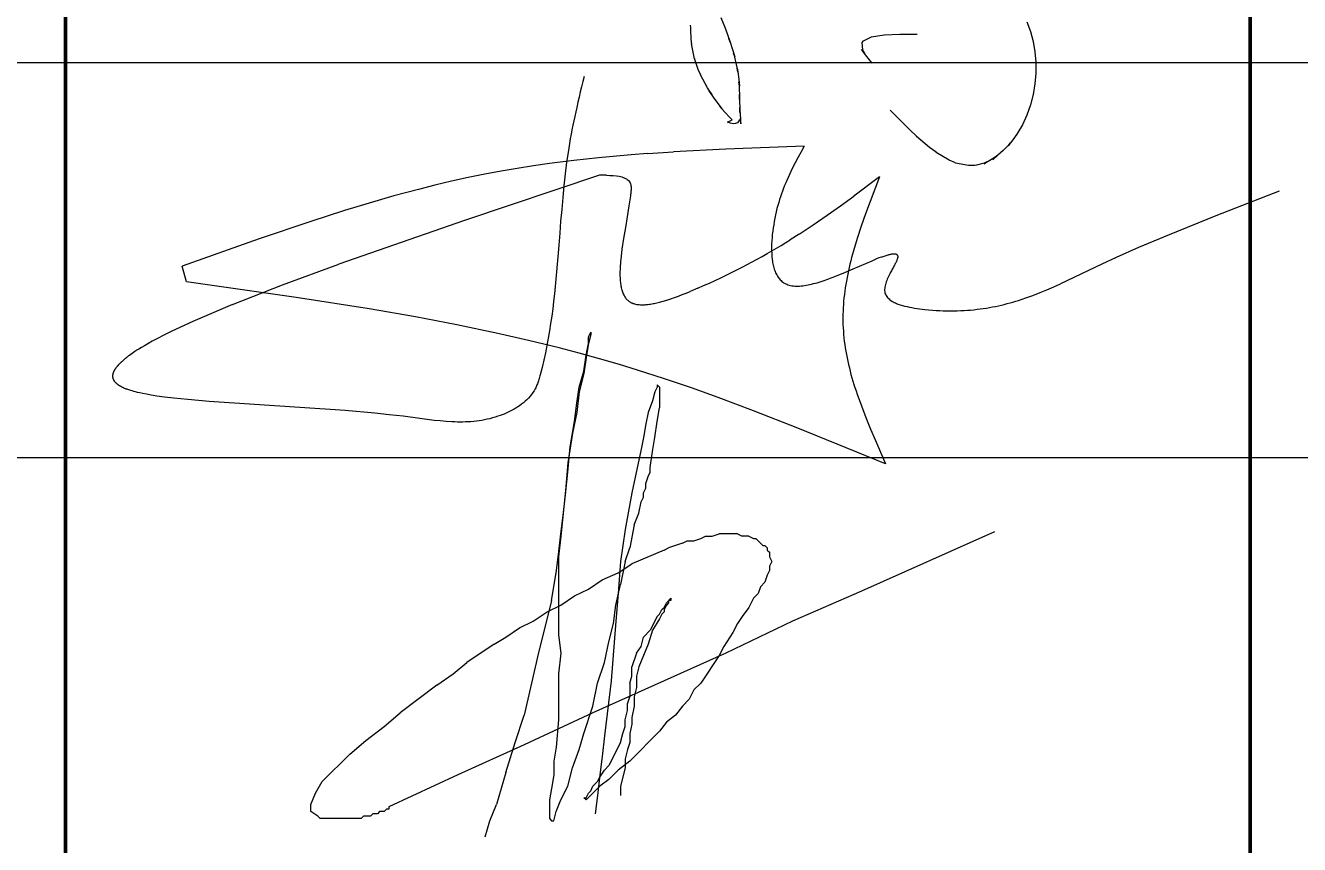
# Model space of a CAD drawing. Header units: millimetres. Extents: x 30169 to 203393, y 1026 to 13462.
# Drawn here: x 156951 to 157596, y 1630 to 2045 of the extents above; entities that cross this region are included whole.
import ezdxf
from ezdxf import colors
from ezdxf.entities.mleader import LeaderData, LeaderLine
from ezdxf.math import Vec2, Vec3

# ---------------------------------------------------------------- set-up
doc = ezdxf.new("R2010")
doc.units = ezdxf.units.MM
doc.layers.add('4.4.4._Сэндвич', color=252, linetype='Continuous', lineweight=53)
doc.layers.add('RC-Выноски', color=7, linetype='Continuous', lineweight=0)
doc.layers.add('STANDARD', color=18, linetype='Continuous', lineweight=25, true_color=0x000000)
doc.styles.add('RubezhCAD', font='arial.ttf', dxfattribs={"width": 0.8})

# ---------------------------------------------------------------- blocks, each defined once
blk = doc.blocks.new('*U295')
at = {"layer": 'STANDARD', "color": 0, "linetype": 'Continuous', "lineweight": 50}
for p, q in [((-145, 0), (-145, 55)), ((-130, 55), (-130, 0))]:
    blk.add_line(p, q, dxfattribs=at)
at = {"layer": 'STANDARD', "color": 5, "linetype": 'Continuous', "lineweight": 18}
for p, q in [((-136.703, 20.572), (-136.653, 20.447)), ((-132.829, 20.516), (-132.785, 20.395)), ((-137.085, 20.444), (-137.087, 20.475)), ((-137.085, 20.414), (-137.085, 20.444)), ((-137.078, 20.295), (-137.085, 20.414)), ((-136.653, 20.447), (-136.619, 20.354)), ((-136.619, 20.354), (-136.584, 20.26)), ((-134.796, 20.325), (-134.637, 20.35)), ((-134.637, 20.35), (-134.438, 20.359)), ((-134.438, 20.359), (-134.22, 20.36)), ((-132.785, 20.395), (-132.751, 20.268)), ((-137.072, 20.235), (-137.078, 20.295)), ((-137.052, 20.113), (-137.074, 20.236)), ((-137.074, 20.236), (-137.072, 20.235)), ((-136.584, 20.26), (-136.602, 20.307)), ((-136.602, 20.307), (-136.586, 20.26)), ((-136.586, 20.26), (-136.556, 20.165)), ((-136.556, 20.165), (-136.527, 20.071)), ((-134.857, 20.078), (-134.921, 20.165)), ((-134.921, 20.165), (-134.886, 20.12)), ((-134.915, 20.253), (-134.897, 20.276)), ((-134.907, 20.16), (-134.915, 20.253)), ((-134.897, 20.276), (-134.796, 20.325)), ((-132.751, 20.268), (-132.728, 20.138)), ((-137.036, 20.049), (-137.052, 20.113)), ((-136.99, 19.913), (-137.039, 20.05)), ((-137.039, 20.05), (-137.036, 20.049)), ((-136.527, 20.071), (-136.542, 20.118)), ((-136.542, 20.118), (-136.53, 20.07)), ((-136.53, 20.07), (-136.508, 19.976)), ((-134.886, 20.12), (-134.907, 20.16)), ((-134.79, 19.991), (-134.857, 20.078)), ((-132.728, 20.138), (-132.716, 20.004)), ((-132.716, 20.004), (-132.716, 19.868)), ((-136.958, 19.84), (-136.99, 19.913)), ((-136.873, 19.682), (-136.962, 19.843)), ((-136.962, 19.843), (-136.958, 19.84)), ((-136.508, 19.976), (-136.487, 19.881)), ((-136.487, 19.881), (-136.498, 19.928)), ((-136.498, 19.928), (-136.49, 19.881)), ((-136.49, 19.881), (-136.478, 19.792)), ((-132.716, 19.868), (-132.727, 19.732)), ((-138.468, 19.694), (-138.483, 19.629)), ((-138.452, 19.76), (-138.468, 19.694)), ((-138.436, 19.825), (-138.452, 19.76)), ((-136.818, 19.596), (-136.873, 19.682)), ((-136.478, 19.792), (-136.468, 19.703)), ((-136.468, 19.703), (-136.475, 19.755)), ((-136.475, 19.755), (-136.473, 19.724)), ((-136.473, 19.724), (-136.47, 19.661)), ((-132.727, 19.732), (-132.749, 19.597)), ((-138.499, 19.563), (-138.514, 19.497)), ((-138.483, 19.629), (-138.499, 19.563)), ((-136.787, 19.551), (-136.851, 19.642)), ((-136.851, 19.642), (-136.818, 19.596)), ((-136.721, 19.46), (-136.787, 19.551)), ((-136.47, 19.661), (-136.468, 19.598)), ((-136.466, 19.534), (-136.469, 19.597)), ((-136.469, 19.597), (-136.468, 19.565)), ((-136.468, 19.598), (-136.466, 19.534)), ((-136.468, 19.565), (-136.467, 19.5)), ((-132.749, 19.597), (-132.783, 19.464)), ((-138.542, 19.375), (-138.554, 19.319)), ((-138.529, 19.432), (-138.542, 19.375)), ((-138.514, 19.497), (-138.529, 19.432)), ((-136.687, 19.416), (-136.721, 19.46)), ((-136.653, 19.374), (-136.719, 19.45)), ((-136.719, 19.45), (-136.687, 19.416)), ((-136.589, 19.303), (-136.653, 19.374)), ((-136.467, 19.5), (-136.465, 19.434)), ((-136.465, 19.434), (-136.464, 19.368)), ((-136.464, 19.368), (-136.465, 19.433)), ((-136.465, 19.433), (-136.463, 19.399)), ((-136.463, 19.399), (-136.46, 19.343)), ((-134.475, 19.314), (-134.558, 19.399)), ((-132.783, 19.464), (-132.828, 19.336)), ((-138.578, 19.206), (-138.589, 19.149)), ((-138.566, 19.262), (-138.578, 19.206)), ((-138.554, 19.319), (-138.566, 19.262)), ((-136.621, 19.246), (-136.559, 19.274)), ((-136.582, 19.232), (-136.621, 19.246)), ((-136.559, 19.274), (-136.589, 19.303)), ((-136.547, 19.225), (-136.582, 19.232)), ((-136.517, 19.227), (-136.547, 19.225)), ((-136.491, 19.239), (-136.517, 19.227)), ((-136.471, 19.266), (-136.491, 19.239)), ((-136.456, 19.28), (-136.471, 19.266)), ((-136.46, 19.343), (-136.456, 19.287)), ((-136.452, 19.224), (-136.457, 19.294)), ((-136.457, 19.294), (-136.456, 19.28)), ((-136.456, 19.287), (-136.454, 19.256)), ((-136.454, 19.256), (-136.452, 19.224)), ((-134.475, 19.313), (-134.475, 19.314)), ((-134.31, 19.148), (-134.475, 19.313)), ((-132.886, 19.212), (-132.955, 19.095)), ((-132.828, 19.336), (-132.886, 19.212)), ((-138.61, 19.036), (-138.634, 18.887)), ((-138.6, 19.092), (-138.61, 19.036)), ((-138.589, 19.149), (-138.6, 19.092)), ((-134.227, 19.069), (-134.31, 19.148)), ((-134.227, 19.066), (-134.227, 19.069)), ((-134.062, 18.927), (-134.227, 19.066)), ((-132.955, 19.095), (-133.009, 19.02)), ((-138.634, 18.887), (-138.656, 18.739)), ((-136.641, 18.903), (-137.302, 18.869)), ((-135.647, 18.94), (-136.641, 18.903)), ((-135.647, 18.94), (-135.686, 18.871)), ((-133.979, 18.865), (-134.062, 18.927)), ((-133.131, 18.887), (-133.195, 18.826)), ((-133.068, 18.95), (-133.131, 18.887)), ((-133.038, 18.985), (-133.068, 18.95)), ((-133.009, 19.02), (-133.064, 18.947)), ((-133.064, 18.947), (-133.038, 18.985)), ((-138.872, 18.722), (-139.077, 18.693)), ((-138.564, 18.761), (-138.872, 18.722)), ((-138.656, 18.739), (-138.675, 18.59)), ((-138.254, 18.795), (-138.564, 18.761)), ((-137.839, 18.832), (-138.254, 18.795)), ((-137.632, 18.848), (-137.839, 18.832)), ((-137.632, 18.848), (-137.302, 18.869)), ((-135.762, 18.73), (-135.799, 18.659)), ((-135.724, 18.801), (-135.762, 18.73)), ((-135.686, 18.871), (-135.724, 18.801)), ((-133.979, 18.861), (-133.979, 18.865)), ((-133.815, 18.766), (-133.979, 18.861)), ((-133.732, 18.731), (-133.815, 18.766)), ((-133.732, 18.725), (-133.732, 18.731)), ((-133.569, 18.697), (-133.732, 18.725)), ((-133.37, 18.728), (-133.465, 18.701)), ((-133.3, 18.761), (-133.37, 18.72)), ((-133.37, 18.72), (-133.335, 18.743)), ((-133.335, 18.743), (-133.37, 18.728)), ((-133.23, 18.804), (-133.3, 18.761)), ((-133.259, 18.767), (-133.196, 18.83)), ((-133.195, 18.826), (-133.259, 18.767)), ((-133.196, 18.83), (-133.23, 18.804)), ((-138.239, 18.575), (-139.95, 18)), ((-139.694, 18.586), (-139.904, 18.543)), ((-139.486, 18.626), (-139.694, 18.586)), ((-139.282, 18.661), (-139.486, 18.626)), ((-139.077, 18.693), (-139.282, 18.661)), ((-138.675, 18.59), (-138.691, 18.44)), ((-138.151, 18.574), (-138.239, 18.575)), ((-138.151, 18.574), (-138.108, 18.572)), ((-138.108, 18.572), (-138.067, 18.57)), ((-138.067, 18.57), (-138.027, 18.566)), ((-138.027, 18.566), (-137.99, 18.56)), ((-137.99, 18.56), (-137.973, 18.556)), ((-137.973, 18.556), (-137.957, 18.552)), ((-137.957, 18.552), (-137.941, 18.547)), ((-135.834, 18.585), (-135.869, 18.509)), ((-135.799, 18.659), (-135.834, 18.585)), ((-134.695, 18.554), (-135.022, 18.31)), ((-134.695, 18.554), (-134.756, 18.398)), ((-133.487, 18.699), (-133.569, 18.697)), ((-133.465, 18.701), (-133.487, 18.699)), ((-140.533, 18.394), (-140.845, 18.311)), ((-140.324, 18.447), (-140.533, 18.394)), ((-140.114, 18.497), (-140.324, 18.447)), ((-139.904, 18.543), (-140.114, 18.497)), ((-138.691, 18.44), (-138.706, 18.291)), ((-137.941, 18.547), (-137.926, 18.541)), ((-137.926, 18.541), (-137.912, 18.534)), ((-137.912, 18.534), (-137.899, 18.527)), ((-137.899, 18.527), (-137.888, 18.519)), ((-137.888, 18.519), (-137.877, 18.51)), ((-137.877, 18.51), (-137.868, 18.501)), ((-137.868, 18.501), (-137.86, 18.49)), ((-137.86, 18.49), (-137.853, 18.478)), ((-137.853, 18.478), (-137.848, 18.465)), ((-137.848, 18.465), (-137.845, 18.456)), ((-137.845, 18.456), (-137.843, 18.447)), ((-137.843, 18.447), (-137.842, 18.438)), ((-137.842, 18.438), (-137.841, 18.428)), ((-137.841, 18.428), (-137.84, 18.418)), ((-137.84, 18.396), (-137.841, 18.384)), ((-137.84, 18.418), (-137.84, 18.407)), ((-137.84, 18.407), (-137.84, 18.396)), ((-135.91, 18.408), (-135.923, 18.373)), ((-135.897, 18.442), (-135.91, 18.408)), ((-135.883, 18.476), (-135.897, 18.442)), ((-135.869, 18.509), (-135.883, 18.476)), ((-134.756, 18.398), (-134.815, 18.241)), ((-140.845, 18.311), (-141.157, 18.221)), ((-138.706, 18.291), (-138.719, 18.141)), ((-137.848, 18.315), (-137.867, 18.185)), ((-137.846, 18.329), (-137.848, 18.315)), ((-137.845, 18.343), (-137.846, 18.329)), ((-137.843, 18.357), (-137.845, 18.343)), ((-137.842, 18.37), (-137.843, 18.357)), ((-137.841, 18.384), (-137.842, 18.37)), ((-135.96, 18.265), (-135.971, 18.228)), ((-135.948, 18.302), (-135.96, 18.265)), ((-135.936, 18.338), (-135.948, 18.302)), ((-135.923, 18.373), (-135.936, 18.338)), ((-135.188, 18.188), (-135.022, 18.31)), ((-134.815, 18.241), (-134.872, 18.085)), ((-129.637, 18.373), (-130.438, 18.06)), ((-141.467, 18.127), (-141.897, 17.99)), ((-141.157, 18.221), (-141.467, 18.127)), ((-138.719, 18.141), (-138.732, 17.991)), ((-137.867, 18.185), (-137.89, 18.049)), ((-136.012, 18.071), (-136.02, 18.029)), ((-136.002, 18.111), (-136.012, 18.071)), ((-135.993, 18.151), (-136.002, 18.111)), ((-135.982, 18.19), (-135.993, 18.151)), ((-135.971, 18.228), (-135.982, 18.19)), ((-135.533, 17.946), (-135.358, 18.067)), ((-135.358, 18.067), (-135.188, 18.188)), ((-134.872, 18.085), (-134.927, 17.929)), ((-141.897, 17.99), (-142.549, 17.769)), ((-139.95, 18), (-141.54, 17.446)), ((-138.732, 17.991), (-138.744, 17.84)), ((-137.913, 17.911), (-137.936, 17.772)), ((-137.89, 18.049), (-137.913, 17.911)), ((-136.042, 17.907), (-136.047, 17.866)), ((-136.035, 17.947), (-136.042, 17.907)), ((-136.028, 17.987), (-136.035, 17.947)), ((-136.02, 18.029), (-136.028, 17.987)), ((-135.714, 17.827), (-135.533, 17.946)), ((-134.927, 17.929), (-134.978, 17.773)), ((-130.438, 18.06), (-131.029, 17.82)), ((-142.549, 17.769), (-143.523, 17.423)), ((-138.744, 17.84), (-138.755, 17.69)), ((-137.936, 17.772), (-137.956, 17.636)), ((-136.056, 17.784), (-136.059, 17.743)), ((-136.052, 17.825), (-136.056, 17.784)), ((-136.047, 17.866), (-136.052, 17.825)), ((-135.883, 17.721), (-135.826, 17.756)), ((-135.714, 17.827), (-135.826, 17.756)), ((-134.978, 17.773), (-135.025, 17.617)), ((-131.029, 17.82), (-131.414, 17.657)), ((-138.755, 17.69), (-138.767, 17.54)), ((-137.956, 17.636), (-137.972, 17.505)), ((-136.119, 17.581), (-136.059, 17.615)), ((-136.061, 17.702), (-136.062, 17.661)), ((-136.062, 17.661), (-136.062, 17.621)), ((-136.062, 17.621), (-136.06, 17.582)), ((-136.059, 17.743), (-136.061, 17.702)), ((-136.059, 17.615), (-135.999, 17.65)), ((-135.999, 17.65), (-135.941, 17.685)), ((-135.941, 17.685), (-135.883, 17.721)), ((-135.025, 17.617), (-135.037, 17.574)), ((-131.414, 17.657), (-131.697, 17.532)), ((-143.469, 17.225), (-143.523, 17.423)), ((-142.252, 17.184), (-141.54, 17.446)), ((-138.775, 17.446), (-138.783, 17.352)), ((-138.767, 17.54), (-138.775, 17.446)), ((-137.978, 17.432), (-137.979, 17.414)), ((-137.976, 17.45), (-137.978, 17.432)), ((-137.975, 17.468), (-137.976, 17.45)), ((-137.974, 17.486), (-137.975, 17.468)), ((-137.972, 17.505), (-137.974, 17.486)), ((-136.435, 17.409), (-136.37, 17.443)), ((-136.37, 17.443), (-136.306, 17.477)), ((-136.306, 17.477), (-136.242, 17.511)), ((-136.242, 17.511), (-136.18, 17.546)), ((-136.18, 17.546), (-136.119, 17.581)), ((-136.06, 17.582), (-136.058, 17.543)), ((-136.058, 17.543), (-136.054, 17.506)), ((-136.054, 17.506), (-136.051, 17.487)), ((-136.051, 17.487), (-136.048, 17.469)), ((-136.048, 17.469), (-136.045, 17.452)), ((-136.045, 17.452), (-136.041, 17.434)), ((-136.041, 17.434), (-136.037, 17.417)), ((-135.069, 17.447), (-135.079, 17.404)), ((-135.059, 17.489), (-135.069, 17.447)), ((-135.048, 17.532), (-135.059, 17.489)), ((-135.037, 17.574), (-135.048, 17.532)), ((-134.794, 17.487), (-135.034, 17.383)), ((-134.732, 17.514), (-134.794, 17.487)), ((-134.702, 17.526), (-134.732, 17.514)), ((-134.674, 17.537), (-134.702, 17.526)), ((-134.674, 17.537), (-134.66, 17.542)), ((-134.66, 17.542), (-134.647, 17.546)), ((-134.647, 17.546), (-134.634, 17.551)), ((-134.634, 17.551), (-134.622, 17.555)), ((-134.622, 17.555), (-134.61, 17.559)), ((-134.61, 17.559), (-134.598, 17.563)), ((-134.598, 17.563), (-134.587, 17.566)), ((-134.587, 17.566), (-134.576, 17.569)), ((-134.576, 17.569), (-134.566, 17.572)), ((-134.566, 17.572), (-134.556, 17.574)), ((-134.556, 17.574), (-134.546, 17.576)), ((-134.546, 17.576), (-134.537, 17.578)), ((-134.537, 17.578), (-134.528, 17.579)), ((-134.528, 17.579), (-134.52, 17.579)), ((-134.52, 17.579), (-134.513, 17.58)), ((-134.513, 17.422), (-134.519, 17.411)), ((-134.513, 17.58), (-134.506, 17.58)), ((-134.507, 17.433), (-134.513, 17.422)), ((-134.501, 17.444), (-134.507, 17.433)), ((-134.506, 17.58), (-134.499, 17.579)), ((-134.496, 17.455), (-134.501, 17.444)), ((-134.499, 17.579), (-134.493, 17.578)), ((-134.49, 17.465), (-134.496, 17.455)), ((-134.493, 17.578), (-134.488, 17.577)), ((-134.486, 17.475), (-134.49, 17.465)), ((-134.488, 17.577), (-134.483, 17.575)), ((-134.481, 17.485), (-134.486, 17.475)), ((-134.483, 17.575), (-134.479, 17.572)), ((-134.477, 17.494), (-134.481, 17.485)), ((-134.479, 17.572), (-134.475, 17.569)), ((-134.474, 17.502), (-134.477, 17.494)), ((-134.475, 17.569), (-134.472, 17.566)), ((-134.471, 17.51), (-134.474, 17.502)), ((-134.472, 17.566), (-134.469, 17.562)), ((-134.469, 17.519), (-134.471, 17.51)), ((-134.469, 17.562), (-134.467, 17.557)), ((-134.467, 17.527), (-134.469, 17.519)), ((-134.467, 17.557), (-134.466, 17.552)), ((-134.465, 17.534), (-134.467, 17.527)), ((-134.466, 17.552), (-134.465, 17.547)), ((-134.465, 17.547), (-134.465, 17.541)), ((-134.465, 17.541), (-134.465, 17.534)), ((-131.881, 17.447), (-132.402, 17.2)), ((-131.697, 17.532), (-131.881, 17.447)), ((-138.783, 17.352), (-138.792, 17.258)), ((-137.98, 17.378), (-137.981, 17.361)), ((-137.981, 17.361), (-137.981, 17.344)), ((-137.981, 17.344), (-137.981, 17.327)), ((-137.981, 17.327), (-137.981, 17.311)), ((-137.981, 17.311), (-137.981, 17.294)), ((-137.981, 17.294), (-137.98, 17.278)), ((-137.979, 17.414), (-137.98, 17.396)), ((-137.98, 17.396), (-137.98, 17.378)), ((-137.98, 17.278), (-137.979, 17.262)), ((-137.979, 17.262), (-137.978, 17.247)), ((-136.777, 17.241), (-136.706, 17.274)), ((-136.706, 17.274), (-136.636, 17.308)), ((-136.636, 17.308), (-136.568, 17.341)), ((-136.568, 17.341), (-136.501, 17.375)), ((-136.501, 17.375), (-136.435, 17.409)), ((-136.037, 17.417), (-136.032, 17.401)), ((-136.032, 17.401), (-136.027, 17.385)), ((-136.027, 17.385), (-136.022, 17.369)), ((-136.022, 17.369), (-136.016, 17.354)), ((-136.016, 17.354), (-136.01, 17.339)), ((-136.01, 17.339), (-136.003, 17.324)), ((-136.003, 17.324), (-135.996, 17.311)), ((-135.996, 17.311), (-135.988, 17.297)), ((-135.988, 17.297), (-135.98, 17.285)), ((-135.98, 17.285), (-135.971, 17.272)), ((-135.971, 17.272), (-135.962, 17.261)), ((-135.962, 17.261), (-135.953, 17.25)), ((-135.361, 17.252), (-135.335, 17.261)), ((-135.285, 17.28), (-135.335, 17.261)), ((-135.235, 17.299), (-135.285, 17.28)), ((-135.159, 17.33), (-135.235, 17.299)), ((-135.034, 17.383), (-135.159, 17.33)), ((-135.106, 17.277), (-135.114, 17.234)), ((-135.098, 17.319), (-135.106, 17.277)), ((-135.089, 17.362), (-135.098, 17.319)), ((-135.079, 17.404), (-135.089, 17.362)), ((-134.589, 17.273), (-134.597, 17.256)), ((-134.581, 17.29), (-134.589, 17.273)), ((-134.573, 17.307), (-134.581, 17.29)), ((-134.565, 17.324), (-134.573, 17.307)), ((-134.558, 17.337), (-134.565, 17.324)), ((-134.552, 17.35), (-134.558, 17.337)), ((-134.545, 17.362), (-134.552, 17.35)), ((-134.538, 17.375), (-134.545, 17.362)), ((-134.519, 17.411), (-134.538, 17.375)), ((-142.08, 17.027), (-143.469, 17.225)), ((-142.887, 16.935), (-142.252, 17.184)), ((-138.801, 17.164), (-138.811, 17.071)), ((-138.792, 17.258), (-138.801, 17.164)), ((-137.978, 17.247), (-137.977, 17.232)), ((-137.977, 17.232), (-137.976, 17.217)), ((-137.976, 17.217), (-137.974, 17.202)), ((-137.974, 17.202), (-137.972, 17.188)), ((-137.972, 17.188), (-137.97, 17.174)), ((-137.97, 17.174), (-137.967, 17.16)), ((-137.967, 17.16), (-137.964, 17.147)), ((-137.964, 17.147), (-137.961, 17.133)), ((-137.961, 17.133), (-137.958, 17.121)), ((-137.958, 17.121), (-137.954, 17.108)), ((-137.954, 17.108), (-137.95, 17.096)), ((-137.143, 17.082), (-137.094, 17.102)), ((-136.996, 17.143), (-137.094, 17.102)), ((-136.996, 17.143), (-136.922, 17.176)), ((-136.922, 17.176), (-136.849, 17.208)), ((-136.849, 17.208), (-136.777, 17.241)), ((-135.953, 17.25), (-135.942, 17.24)), ((-135.942, 17.24), (-135.932, 17.23)), ((-135.932, 17.23), (-135.92, 17.221)), ((-135.92, 17.221), (-135.909, 17.213)), ((-135.909, 17.213), (-135.896, 17.205)), ((-135.896, 17.205), (-135.883, 17.199)), ((-135.883, 17.199), (-135.87, 17.193)), ((-135.87, 17.193), (-135.854, 17.187)), ((-135.854, 17.187), (-135.838, 17.182)), ((-135.838, 17.182), (-135.821, 17.178)), ((-135.821, 17.178), (-135.804, 17.175)), ((-135.804, 17.175), (-135.786, 17.173)), ((-135.786, 17.173), (-135.767, 17.171)), ((-135.767, 17.171), (-135.748, 17.171)), ((-135.748, 17.171), (-135.728, 17.171)), ((-135.728, 17.171), (-135.708, 17.171)), ((-135.708, 17.171), (-135.687, 17.173)), ((-135.687, 17.173), (-135.666, 17.175)), ((-135.666, 17.175), (-135.645, 17.178)), ((-135.645, 17.178), (-135.623, 17.181)), ((-135.623, 17.181), (-135.6, 17.185)), ((-135.6, 17.185), (-135.578, 17.19)), ((-135.578, 17.19), (-135.555, 17.195)), ((-135.555, 17.195), (-135.531, 17.201)), ((-135.531, 17.201), (-135.507, 17.207)), ((-135.507, 17.207), (-135.483, 17.213)), ((-135.483, 17.213), (-135.459, 17.22)), ((-135.459, 17.22), (-135.435, 17.228)), ((-135.435, 17.228), (-135.41, 17.236)), ((-135.41, 17.236), (-135.385, 17.244)), ((-135.385, 17.244), (-135.361, 17.252)), ((-135.134, 17.107), (-135.14, 17.065)), ((-135.128, 17.149), (-135.134, 17.107)), ((-135.121, 17.192), (-135.128, 17.149)), ((-135.114, 17.234), (-135.121, 17.192)), ((-134.629, 17.142), (-134.63, 17.127)), ((-134.63, 17.127), (-134.63, 17.113)), ((-134.63, 17.113), (-134.629, 17.099)), ((-134.627, 17.158), (-134.629, 17.142)), ((-134.629, 17.099), (-134.626, 17.086)), ((-134.624, 17.173), (-134.627, 17.158)), ((-134.62, 17.19), (-134.624, 17.173)), ((-134.616, 17.206), (-134.62, 17.19)), ((-134.61, 17.223), (-134.616, 17.206)), ((-134.604, 17.239), (-134.61, 17.223)), ((-134.597, 17.256), (-134.604, 17.239)), ((-132.663, 17.087), (-132.575, 17.123)), ((-132.575, 17.123), (-132.488, 17.161)), ((-132.488, 17.161), (-132.402, 17.2)), ((-141.158, 16.882), (-142.08, 17.027)), ((-138.821, 16.977), (-138.833, 16.883)), ((-138.811, 17.071), (-138.821, 16.977)), ((-137.95, 17.096), (-137.945, 17.085)), ((-137.945, 17.085), (-137.941, 17.073)), ((-137.941, 17.073), (-137.936, 17.063)), ((-137.936, 17.063), (-137.93, 17.052)), ((-137.93, 17.052), (-137.925, 17.042)), ((-137.925, 17.042), (-137.919, 17.032)), ((-137.919, 17.032), (-137.912, 17.023)), ((-137.912, 17.023), (-137.906, 17.014)), ((-137.906, 17.014), (-137.899, 17.006)), ((-137.899, 17.006), (-137.891, 16.998)), ((-137.891, 16.998), (-137.883, 16.99)), ((-137.883, 16.99), (-137.875, 16.983)), ((-137.875, 16.983), (-137.866, 16.977)), ((-137.866, 16.977), (-137.857, 16.971)), ((-137.857, 16.971), (-137.848, 16.965)), ((-137.848, 16.965), (-137.838, 16.96)), ((-137.838, 16.96), (-137.828, 16.956)), ((-137.828, 16.956), (-137.818, 16.951)), ((-137.818, 16.951), (-137.807, 16.948)), ((-137.807, 16.948), (-137.796, 16.945)), ((-137.796, 16.945), (-137.785, 16.942)), ((-137.785, 16.942), (-137.773, 16.939)), ((-137.773, 16.939), (-137.761, 16.937)), ((-137.761, 16.937), (-137.749, 16.936)), ((-137.639, 16.937), (-137.624, 16.938)), ((-137.624, 16.938), (-137.609, 16.94)), ((-137.609, 16.94), (-137.593, 16.942)), ((-137.593, 16.942), (-137.578, 16.945)), ((-137.578, 16.945), (-137.562, 16.948)), ((-137.562, 16.948), (-137.546, 16.951)), ((-137.546, 16.951), (-137.53, 16.955)), ((-137.53, 16.955), (-137.513, 16.958)), ((-137.513, 16.958), (-137.497, 16.962)), ((-137.497, 16.962), (-137.48, 16.966)), ((-137.48, 16.966), (-137.434, 16.979)), ((-137.434, 16.979), (-137.387, 16.993)), ((-137.387, 16.993), (-137.339, 17.009)), ((-137.339, 17.009), (-137.291, 17.025)), ((-137.291, 17.025), (-137.242, 17.043)), ((-137.242, 17.043), (-137.193, 17.062)), ((-137.193, 17.062), (-137.143, 17.082)), ((-135.152, 16.938), (-135.155, 16.896)), ((-135.149, 16.98), (-135.152, 16.938)), ((-135.145, 17.022), (-135.149, 16.98)), ((-135.14, 17.065), (-135.145, 17.022)), ((-134.626, 17.086), (-134.622, 17.073)), ((-134.622, 17.073), (-134.616, 17.061)), ((-134.616, 17.061), (-134.61, 17.049)), ((-134.61, 17.049), (-134.603, 17.038)), ((-134.603, 17.038), (-134.594, 17.027)), ((-134.594, 17.027), (-134.585, 17.017)), ((-134.585, 17.017), (-134.574, 17.007)), ((-134.574, 17.007), (-134.563, 16.997)), ((-134.563, 16.997), (-134.551, 16.988)), ((-134.551, 16.988), (-134.538, 16.98)), ((-134.538, 16.98), (-134.524, 16.972)), ((-134.524, 16.972), (-134.509, 16.964)), ((-134.509, 16.964), (-134.494, 16.957)), ((-134.494, 16.957), (-134.478, 16.95)), ((-134.478, 16.95), (-134.461, 16.943)), ((-134.461, 16.943), (-134.434, 16.933)), ((-133.152, 16.93), (-133.115, 16.939)), ((-133.115, 16.939), (-133.078, 16.948)), ((-133.078, 16.948), (-133.042, 16.958)), ((-133.042, 16.958), (-133.006, 16.968)), ((-133.006, 16.968), (-132.97, 16.978)), ((-132.97, 16.978), (-132.935, 16.989)), ((-132.935, 16.989), (-132.843, 17.02)), ((-132.843, 17.02), (-132.752, 17.052)), ((-132.752, 17.052), (-132.663, 17.087)), ((-143.184, 16.812), (-143.388, 16.722)), ((-142.887, 16.935), (-143.184, 16.812)), ((-140.568, 16.779), (-141.158, 16.882)), ((-140.046, 16.68), (-140.568, 16.779)), ((-138.845, 16.79), (-138.859, 16.697)), ((-138.833, 16.883), (-138.845, 16.79)), ((-137.749, 16.936), (-137.736, 16.935)), ((-137.736, 16.935), (-137.723, 16.934)), ((-137.723, 16.934), (-137.71, 16.933)), ((-137.71, 16.933), (-137.696, 16.933)), ((-137.696, 16.933), (-137.682, 16.934)), ((-137.682, 16.934), (-137.668, 16.934)), ((-137.668, 16.934), (-137.653, 16.935)), ((-137.653, 16.935), (-137.639, 16.937)), ((-135.158, 16.811), (-135.159, 16.769)), ((-135.157, 16.853), (-135.158, 16.811)), ((-135.155, 16.896), (-135.157, 16.853)), ((-134.434, 16.933), (-134.406, 16.925)), ((-134.406, 16.925), (-134.377, 16.917)), ((-134.377, 16.917), (-134.346, 16.91)), ((-134.346, 16.91), (-134.315, 16.903)), ((-134.315, 16.903), (-134.284, 16.897)), ((-134.284, 16.897), (-134.252, 16.892)), ((-134.252, 16.892), (-134.219, 16.887)), ((-134.219, 16.887), (-134.187, 16.882)), ((-134.187, 16.882), (-134.154, 16.878)), ((-134.154, 16.878), (-134.122, 16.875)), ((-134.122, 16.875), (-134.073, 16.87)), ((-134.073, 16.87), (-134.026, 16.866)), ((-134.026, 16.866), (-133.979, 16.863)), ((-133.979, 16.863), (-133.933, 16.86)), ((-133.933, 16.86), (-133.887, 16.858)), ((-133.887, 16.858), (-133.842, 16.857)), ((-133.842, 16.857), (-133.798, 16.857)), ((-133.798, 16.857), (-133.754, 16.857)), ((-133.754, 16.857), (-133.71, 16.858)), ((-133.71, 16.858), (-133.667, 16.859)), ((-133.667, 16.859), (-133.625, 16.861)), ((-133.625, 16.861), (-133.583, 16.864)), ((-133.583, 16.864), (-133.542, 16.867)), ((-133.542, 16.867), (-133.501, 16.871)), ((-133.501, 16.871), (-133.46, 16.876)), ((-133.46, 16.876), (-133.42, 16.881)), ((-133.42, 16.881), (-133.381, 16.886)), ((-133.381, 16.886), (-133.342, 16.892)), ((-133.342, 16.892), (-133.303, 16.899)), ((-133.303, 16.899), (-133.264, 16.906)), ((-133.264, 16.906), (-133.226, 16.913)), ((-133.226, 16.913), (-133.189, 16.921)), ((-133.189, 16.921), (-133.152, 16.93)), ((-143.547, 16.65), (-143.665, 16.593)), ((-143.388, 16.722), (-143.547, 16.65)), ((-139.526, 16.571), (-140.046, 16.68)), ((-138.859, 16.697), (-138.873, 16.604)), ((-135.159, 16.769), (-135.159, 16.727)), ((-135.159, 16.727), (-135.158, 16.684)), ((-135.158, 16.684), (-135.156, 16.642)), ((-135.156, 16.642), (-135.153, 16.6)), ((-143.902, 16.471), (-143.957, 16.441)), ((-143.836, 16.507), (-143.902, 16.471)), ((-143.757, 16.547), (-143.836, 16.507)), ((-143.665, 16.593), (-143.757, 16.547)), ((-139.138, 16.483), (-139.526, 16.571)), ((-138.752, 16.388), (-139.138, 16.483)), ((-138.889, 16.511), (-138.906, 16.418)), ((-138.873, 16.604), (-138.889, 16.511)), ((-138.381, 16.529), (-138.352, 16.587)), ((-138.352, 16.558), (-138.381, 16.442)), ((-138.381, 16.442), (-138.381, 16.529)), ((-138.352, 16.587), (-138.352, 16.558)), ((-135.153, 16.6), (-135.15, 16.558)), ((-135.15, 16.558), (-135.146, 16.515)), ((-135.146, 16.515), (-135.141, 16.473)), ((-135.141, 16.473), (-135.135, 16.431)), ((-144.191, 16.293), (-144.202, 16.285)), ((-144.175, 16.305), (-144.191, 16.293)), ((-144.158, 16.317), (-144.175, 16.305)), ((-144.14, 16.329), (-144.158, 16.317)), ((-144.122, 16.341), (-144.14, 16.329)), ((-144.097, 16.357), (-144.122, 16.341)), ((-144.071, 16.373), (-144.097, 16.357)), ((-144.037, 16.394), (-144.071, 16.373)), ((-144.001, 16.415), (-144.037, 16.394)), ((-143.957, 16.441), (-144.001, 16.415)), ((-138.925, 16.325), (-138.945, 16.233)), ((-138.906, 16.418), (-138.925, 16.325)), ((-138.496, 16.321), (-138.752, 16.388)), ((-138.241, 16.25), (-138.496, 16.321)), ((-138.439, 16.093), (-138.41, 16.296)), ((-138.41, 16.296), (-138.381, 16.442)), ((-138.381, 16.442), (-138.41, 16.267)), ((-135.135, 16.431), (-135.129, 16.389)), ((-135.129, 16.389), (-135.122, 16.347)), ((-135.122, 16.347), (-135.114, 16.304)), ((-135.114, 16.304), (-135.106, 16.262)), ((-144.365, 16.129), (-144.363, 16.132)), ((-144.363, 16.132), (-144.36, 16.135)), ((-144.36, 16.135), (-144.358, 16.139)), ((-144.358, 16.139), (-144.355, 16.142)), ((-144.355, 16.142), (-144.353, 16.146)), ((-144.353, 16.146), (-144.35, 16.149)), ((-144.35, 16.149), (-144.347, 16.152)), ((-144.347, 16.152), (-144.344, 16.156)), ((-144.344, 16.156), (-144.342, 16.159)), ((-144.342, 16.159), (-144.339, 16.163)), ((-144.339, 16.163), (-144.336, 16.166)), ((-144.336, 16.166), (-144.332, 16.17)), ((-144.332, 16.17), (-144.329, 16.173)), ((-144.329, 16.173), (-144.326, 16.177)), ((-144.326, 16.177), (-144.323, 16.181)), ((-144.323, 16.181), (-144.319, 16.184)), ((-144.319, 16.184), (-144.316, 16.188)), ((-144.316, 16.188), (-144.312, 16.191)), ((-144.312, 16.191), (-144.309, 16.195)), ((-144.309, 16.195), (-144.305, 16.199)), ((-144.305, 16.199), (-144.301, 16.202)), ((-144.301, 16.202), (-144.297, 16.206)), ((-144.297, 16.206), (-144.294, 16.209)), ((-144.294, 16.209), (-144.29, 16.213)), ((-144.29, 16.213), (-144.286, 16.217)), ((-144.286, 16.217), (-144.281, 16.22)), ((-144.281, 16.22), (-144.277, 16.224)), ((-144.277, 16.224), (-144.273, 16.228)), ((-144.273, 16.228), (-144.269, 16.232)), ((-144.269, 16.232), (-144.264, 16.235)), ((-144.264, 16.235), (-144.26, 16.239)), ((-144.251, 16.247), (-144.26, 16.239)), ((-144.242, 16.254), (-144.251, 16.247)), ((-144.232, 16.262), (-144.242, 16.254)), ((-144.222, 16.27), (-144.232, 16.262)), ((-144.212, 16.277), (-144.222, 16.27)), ((-144.202, 16.285), (-144.212, 16.277)), ((-138.967, 16.14), (-138.991, 16.048)), ((-138.945, 16.233), (-138.967, 16.14)), ((-138.41, 16.267), (-138.439, 16.064)), ((-137.986, 16.176), (-138.241, 16.25)), ((-137.758, 16.106), (-137.986, 16.176)), ((-135.106, 16.262), (-135.097, 16.22)), ((-135.097, 16.22), (-135.088, 16.178)), ((-135.088, 16.178), (-135.077, 16.136)), ((-135.077, 16.136), (-135.067, 16.094)), ((-144.401, 16.042), (-144.4, 16.045)), ((-144.401, 16.039), (-144.401, 16.042)), ((-144.401, 16.036), (-144.401, 16.039)), ((-144.401, 16.033), (-144.401, 16.036)), ((-144.401, 16.03), (-144.401, 16.033)), ((-144.401, 16.027), (-144.401, 16.03)), ((-144.401, 16.024), (-144.401, 16.027)), ((-144.401, 16.021), (-144.401, 16.024)), ((-144.401, 16.018), (-144.401, 16.021)), ((-144.4, 16.015), (-144.401, 16.018)), ((-144.4, 16.048), (-144.399, 16.051)), ((-144.4, 16.045), (-144.4, 16.048)), ((-144.4, 16.013), (-144.4, 16.015)), ((-144.399, 16.01), (-144.4, 16.013)), ((-144.399, 16.054), (-144.398, 16.057)), ((-144.399, 16.051), (-144.399, 16.054)), ((-144.399, 16.007), (-144.399, 16.01)), ((-144.398, 16.004), (-144.399, 16.007)), ((-144.398, 16.06), (-144.397, 16.064)), ((-144.398, 16.057), (-144.398, 16.06)), ((-144.398, 16.001), (-144.398, 16.004)), ((-144.397, 15.998), (-144.398, 16.001)), ((-144.397, 16.064), (-144.396, 16.067)), ((-144.396, 15.995), (-144.397, 15.998)), ((-144.396, 16.067), (-144.395, 16.07)), ((-144.395, 15.993), (-144.396, 15.995)), ((-144.395, 16.07), (-144.394, 16.073)), ((-144.394, 15.99), (-144.395, 15.993)), ((-144.394, 16.073), (-144.393, 16.076)), ((-144.393, 15.987), (-144.394, 15.99)), ((-144.393, 16.076), (-144.392, 16.079)), ((-144.391, 15.984), (-144.393, 15.987)), ((-144.392, 16.079), (-144.39, 16.083)), ((-144.39, 15.982), (-144.391, 15.984)), ((-144.39, 16.083), (-144.389, 16.086)), ((-144.389, 15.979), (-144.39, 15.982)), ((-144.389, 16.086), (-144.388, 16.089)), ((-144.387, 15.976), (-144.389, 15.979)), ((-144.388, 16.089), (-144.386, 16.092)), ((-144.386, 15.973), (-144.387, 15.976)), ((-144.386, 16.092), (-144.385, 16.095)), ((-144.384, 15.971), (-144.386, 15.973)), ((-144.385, 16.095), (-144.383, 16.099)), ((-144.383, 15.968), (-144.384, 15.971)), ((-144.383, 16.099), (-144.381, 16.102)), ((-144.381, 16.102), (-144.38, 16.105)), ((-144.38, 16.105), (-144.378, 16.108)), ((-144.378, 16.108), (-144.376, 16.112)), ((-144.376, 16.112), (-144.374, 16.115)), ((-144.374, 16.115), (-144.372, 16.118)), ((-144.372, 16.118), (-144.37, 16.122)), ((-144.37, 16.122), (-144.367, 16.125)), ((-144.367, 16.125), (-144.365, 16.129)), ((-139.013, 15.972), (-139.018, 15.957)), ((-139.008, 15.987), (-139.013, 15.972)), ((-139.004, 16.002), (-139.008, 15.987)), ((-139, 16.018), (-139.004, 16.002)), ((-138.995, 16.033), (-139, 16.018)), ((-138.991, 16.048), (-138.995, 16.033)), ((-138.497, 15.89), (-138.439, 16.093)), ((-138.439, 16.064), (-138.497, 15.832)), ((-137.417, 15.996), (-137.758, 16.106)), ((-137.077, 15.88), (-137.417, 15.996)), ((-135.067, 16.094), (-135.056, 16.052)), ((-135.056, 16.052), (-135.044, 16.01)), ((-135.044, 16.01), (-135.032, 15.968)), ((-144.381, 15.965), (-144.383, 15.968)), ((-144.379, 15.963), (-144.381, 15.965)), ((-144.377, 15.96), (-144.379, 15.963)), ((-144.375, 15.958), (-144.377, 15.96)), ((-144.373, 15.955), (-144.375, 15.958)), ((-144.371, 15.952), (-144.373, 15.955)), ((-144.369, 15.95), (-144.371, 15.952)), ((-144.366, 15.947), (-144.369, 15.95)), ((-144.364, 15.945), (-144.366, 15.947)), ((-144.361, 15.942), (-144.364, 15.945)), ((-144.359, 15.94), (-144.361, 15.942)), ((-144.356, 15.937), (-144.359, 15.94)), ((-144.353, 15.935), (-144.356, 15.937)), ((-144.351, 15.932), (-144.353, 15.935)), ((-144.348, 15.93), (-144.351, 15.932)), ((-144.345, 15.927), (-144.348, 15.93)), ((-144.342, 15.925), (-144.345, 15.927)), ((-144.338, 15.922), (-144.342, 15.925)), ((-144.335, 15.92), (-144.338, 15.922)), ((-144.332, 15.918), (-144.335, 15.92)), ((-144.329, 15.915), (-144.332, 15.918)), ((-144.325, 15.913), (-144.329, 15.915)), ((-144.321, 15.911), (-144.325, 15.913)), ((-144.318, 15.908), (-144.321, 15.911)), ((-144.314, 15.906), (-144.318, 15.908)), ((-144.31, 15.904), (-144.314, 15.906)), ((-144.306, 15.901), (-144.31, 15.904)), ((-144.302, 15.899), (-144.306, 15.901)), ((-144.298, 15.897), (-144.302, 15.899)), ((-144.294, 15.895), (-144.298, 15.897)), ((-144.29, 15.892), (-144.294, 15.895)), ((-144.286, 15.89), (-144.29, 15.892)), ((-144.281, 15.888), (-144.286, 15.89)), ((-144.277, 15.886), (-144.281, 15.888)), ((-144.272, 15.884), (-144.277, 15.886)), ((-144.267, 15.881), (-144.272, 15.884)), ((-144.263, 15.879), (-144.267, 15.881)), ((-144.258, 15.877), (-144.263, 15.879)), ((-144.253, 15.875), (-144.258, 15.877)), ((-144.243, 15.871), (-144.253, 15.875)), ((-144.233, 15.867), (-144.243, 15.871)), ((-144.222, 15.863), (-144.233, 15.867)), ((-144.211, 15.859), (-144.222, 15.863)), ((-144.199, 15.855), (-144.211, 15.859)), ((-144.188, 15.851), (-144.199, 15.855)), ((-144.176, 15.847), (-144.188, 15.851)), ((-144.157, 15.842), (-144.176, 15.847)), ((-144.137, 15.836), (-144.157, 15.842)), ((-144.117, 15.831), (-144.137, 15.836)), ((-144.09, 15.824), (-144.117, 15.831)), ((-144.061, 15.817), (-144.09, 15.824)), ((-144.023, 15.809), (-144.061, 15.817)), ((-143.975, 15.8), (-144.023, 15.809)), ((-139.083, 15.821), (-139.1, 15.797)), ((-139.068, 15.845), (-139.083, 15.821)), ((-139.054, 15.871), (-139.068, 15.845)), ((-139.048, 15.883), (-139.054, 15.871)), ((-139.042, 15.895), (-139.048, 15.883)), ((-139.037, 15.907), (-139.042, 15.895)), ((-139.032, 15.919), (-139.037, 15.907)), ((-139.027, 15.932), (-139.032, 15.919)), ((-139.022, 15.945), (-139.027, 15.932)), ((-139.018, 15.957), (-139.022, 15.945)), ((-138.526, 15.687), (-138.497, 15.89)), ((-138.497, 15.832), (-138.526, 15.57)), ((-137.539, 15.832), (-137.568, 15.716)), ((-137.51, 15.89), (-137.539, 15.832)), ((-137.481, 15.89), (-137.51, 15.919)), ((-137.51, 15.919), (-137.51, 15.89)), ((-137.481, 15.89), (-137.481, 15.628)), ((-136.739, 15.759), (-137.077, 15.88)), ((-135.032, 15.968), (-135.019, 15.926)), ((-135.019, 15.926), (-135.006, 15.884)), ((-135.006, 15.884), (-134.992, 15.842)), ((-134.992, 15.842), (-134.978, 15.8)), ((-143.916, 15.789), (-143.975, 15.8)), ((-143.844, 15.778), (-143.916, 15.789)), ((-143.749, 15.765), (-143.844, 15.778)), ((-143.628, 15.75), (-143.749, 15.765)), ((-143.454, 15.732), (-143.628, 15.75)), ((-143.182, 15.709), (-143.454, 15.732)), ((-141.46, 15.595), (-143.182, 15.709)), ((-139.252, 15.655), (-139.275, 15.64)), ((-139.227, 15.673), (-139.252, 15.655)), ((-139.203, 15.692), (-139.227, 15.673)), ((-139.181, 15.711), (-139.203, 15.692)), ((-139.159, 15.731), (-139.181, 15.711)), ((-139.138, 15.753), (-139.159, 15.731)), ((-139.119, 15.775), (-139.138, 15.753)), ((-139.1, 15.797), (-139.119, 15.775)), ((-138.555, 15.454), (-138.526, 15.687)), ((-137.568, 15.716), (-137.626, 15.57)), ((-136.29, 15.591), (-136.739, 15.759)), ((-134.978, 15.8), (-134.925, 15.653)), ((-134.925, 15.653), (-134.869, 15.507)), ((-141.085, 15.561), (-141.46, 15.595)), ((-140.903, 15.542), (-141.085, 15.561)), ((-140.726, 15.521), (-140.903, 15.542)), ((-140.334, 15.47), (-140.726, 15.521)), ((-139.628, 15.491), (-139.663, 15.483)), ((-139.594, 15.5), (-139.628, 15.491)), ((-139.56, 15.51), (-139.594, 15.5)), ((-139.526, 15.521), (-139.56, 15.51)), ((-139.5, 15.53), (-139.526, 15.521)), ((-139.474, 15.54), (-139.5, 15.53)), ((-139.448, 15.55), (-139.474, 15.54)), ((-139.422, 15.561), (-139.448, 15.55)), ((-139.397, 15.572), (-139.422, 15.561)), ((-139.371, 15.585), (-139.397, 15.572)), ((-139.347, 15.598), (-139.371, 15.585)), ((-139.322, 15.611), (-139.347, 15.598)), ((-139.298, 15.625), (-139.322, 15.611)), ((-139.275, 15.64), (-139.298, 15.625)), ((-138.526, 15.57), (-138.584, 15.309)), ((-137.626, 15.57), (-137.655, 15.425)), ((-137.51, 15.454), (-137.481, 15.628)), ((-135.731, 15.373), (-136.29, 15.591)), ((-134.869, 15.507), (-134.809, 15.36)), ((-140.258, 15.462), (-140.334, 15.47)), ((-140.183, 15.456), (-140.258, 15.462)), ((-140.109, 15.451), (-140.183, 15.456)), ((-140.074, 15.45), (-140.109, 15.451)), ((-140.04, 15.449), (-140.074, 15.45)), ((-140.005, 15.448), (-140.04, 15.449)), ((-139.971, 15.449), (-140.005, 15.448)), ((-139.936, 15.45), (-139.971, 15.449)), ((-139.902, 15.451), (-139.936, 15.45)), ((-139.868, 15.453), (-139.902, 15.451)), ((-139.833, 15.456), (-139.868, 15.453)), ((-139.799, 15.46), (-139.833, 15.456)), ((-139.765, 15.464), (-139.799, 15.46)), ((-139.731, 15.47), (-139.765, 15.464)), ((-139.697, 15.476), (-139.731, 15.47)), ((-139.663, 15.483), (-139.697, 15.476)), ((-138.613, 15.135), (-138.555, 15.454)), ((-137.655, 15.425), (-137.684, 15.251)), ((-137.539, 15.251), (-137.51, 15.454)), ((-134.618, 14.921), (-135.731, 15.373)), ((-134.809, 15.36), (-134.747, 15.213)), ((-138.584, 15.309), (-138.642, 14.932)), ((-137.684, 15.251), (-137.713, 15.106)), ((-137.568, 15.077), (-137.539, 15.251)), ((-134.747, 15.213), (-134.682, 15.067)), ((-138.642, 14.815), (-138.613, 15.135)), ((-137.713, 15.106), (-137.829, 14.554)), ((-137.597, 14.873), (-137.568, 15.077)), ((-134.682, 15.067), (-134.618, 14.921)), ((-138.642, 14.932), (-138.671, 14.583)), ((-137.597, 14.815), (-137.597, 14.873)), ((-138.671, 14.525), (-138.642, 14.815)), ((-137.655, 14.67), (-137.626, 14.757)), ((-137.626, 14.757), (-137.597, 14.815)), ((-138.671, 14.583), (-138.729, 14.002)), ((-138.7, 14.264), (-138.671, 14.525)), ((-137.829, 14.554), (-137.916, 14.089)), ((-137.684, 14.554), (-137.655, 14.612)), ((-137.684, 14.496), (-137.684, 14.554)), ((-137.655, 14.612), (-137.655, 14.67)), ((-137.742, 14.293), (-137.713, 14.438)), ((-137.713, 14.438), (-137.684, 14.496)), ((-138.729, 14.031), (-138.7, 14.264)), ((-137.8, 14.147), (-137.742, 14.293)), ((-137.916, 14.089), (-137.974, 13.683)), ((-137.8, 14.147), (-137.858, 13.857)), ((-133.241, 14.06), (-134.925, 13.305)), ((-138.759, 13.77), (-138.729, 14.031)), ((-138.729, 14.002), (-138.759, 13.741)), ((-137.19, 13.915), (-137.365, 13.857)), ((-137.19, 13.915), (-137.132, 13.944)), ((-137.132, 13.944), (-137.045, 13.944)), ((-137.045, 13.944), (-136.958, 13.973)), ((-136.958, 13.973), (-136.9, 14.002)), ((-136.9, 14.002), (-136.813, 14.002)), ((-136.813, 14.002), (-136.726, 14.031)), ((-136.493, 14.031), (-136.726, 14.031)), ((-136.493, 14.031), (-136.435, 14.002)), ((-136.348, 14.002), (-136.435, 14.002)), ((-136.348, 14.002), (-136.29, 13.973)), ((-136.29, 13.973), (-136.261, 13.973)), ((-136.174, 13.886), (-136.261, 13.973)), ((-136.174, 13.886), (-136.145, 13.886)), ((-136.145, 13.886), (-136.116, 13.857)), ((-138.788, 13.538), (-138.759, 13.77)), ((-138.759, 13.741), (-138.759, 12.754)), ((-137.916, 13.683), (-137.858, 13.857)), ((-137.423, 13.828), (-137.829, 13.654)), ((-137.423, 13.828), (-137.365, 13.857)), ((-136.116, 13.857), (-136.116, 13.828)), ((-136.116, 13.828), (-136.087, 13.799)), ((-136.087, 13.799), (-136.087, 13.741)), ((-136.087, 13.741), (-136.058, 13.683)), ((-137.974, 13.683), (-138.003, 13.276)), ((-138.003, 13.538), (-137.829, 13.654)), ((-137.916, 13.683), (-137.974, 13.392)), ((-136.087, 13.567), (-136.116, 13.509)), ((-136.058, 13.683), (-136.087, 13.625)), ((-136.087, 13.625), (-136.087, 13.567)), ((-138.846, 13.189), (-138.788, 13.538)), ((-138.381, 13.334), (-138.207, 13.451)), ((-138.207, 13.451), (-138.003, 13.538)), ((-138.033, 13.131), (-137.974, 13.392)), ((-136.145, 13.421), (-136.203, 13.363)), ((-136.116, 13.509), (-136.145, 13.421)), ((-138.729, 13.131), (-138.555, 13.247)), ((-138.555, 13.247), (-138.381, 13.334)), ((-138.003, 13.276), (-138.033, 12.928)), ((-136.232, 13.276), (-136.29, 13.218)), ((-136.203, 13.363), (-136.232, 13.276)), ((-134.925, 13.305), (-135.796, 12.928)), ((-138.846, 13.189), (-139.02, 12.492)), ((-138.904, 13.044), (-138.729, 13.131)), ((-138.062, 12.899), (-138.033, 13.131)), ((-137.481, 13.015), (-137.452, 13.073)), ((-137.452, 13.073), (-137.423, 13.102)), ((-137.423, 13.102), (-137.394, 13.16)), ((-137.394, 13.131), (-137.423, 13.073)), ((-137.423, 13.073), (-137.423, 13.044)), ((-137.336, 13.218), (-137.394, 13.16)), ((-137.365, 13.16), (-137.394, 13.131)), ((-137.336, 13.189), (-137.365, 13.189)), ((-137.365, 13.189), (-137.365, 13.16)), ((-137.336, 13.218), (-137.336, 13.189)), ((-136.348, 13.102), (-136.435, 12.986)), ((-136.29, 13.218), (-136.348, 13.102)), ((-139.252, 12.841), (-139.078, 12.928)), ((-139.078, 12.928), (-138.904, 13.044)), ((-138.033, 12.928), (-138.091, 12.173)), ((-137.51, 12.986), (-137.597, 12.812)), ((-137.481, 12.957), (-137.568, 12.812)), ((-137.51, 12.986), (-137.481, 13.015)), ((-137.452, 13.015), (-137.481, 12.957)), ((-137.423, 13.044), (-137.452, 13.015)), ((-135.796, 12.928), (-136.639, 12.521)), ((-136.435, 12.986), (-136.493, 12.899)), ((-139.426, 12.725), (-139.252, 12.841)), ((-138.759, 12.754), (-138.729, 12.521)), ((-138.12, 12.666), (-138.062, 12.899)), ((-137.684, 12.725), (-137.597, 12.812)), ((-137.568, 12.812), (-137.626, 12.637)), ((-136.552, 12.783), (-136.668, 12.608)), ((-136.493, 12.899), (-136.552, 12.783)), ((-139.572, 12.637), (-139.92, 12.405)), ((-139.572, 12.637), (-139.426, 12.725)), ((-138.178, 12.405), (-138.12, 12.666)), ((-137.771, 12.521), (-137.713, 12.608)), ((-137.626, 12.637), (-137.742, 12.347)), ((-137.713, 12.608), (-137.684, 12.725)), ((-136.668, 12.608), (-136.726, 12.492)), ((-139.02, 12.492), (-139.194, 11.737)), ((-138.729, 12.521), (-138.759, 12.26)), ((-136.639, 12.521), (-138.323, 11.766)), ((-137.771, 12.521), (-137.829, 12.347)), ((-136.726, 12.492), (-136.958, 12.144)), ((-140.298, 12.115), (-140.094, 12.26)), ((-140.094, 12.26), (-139.92, 12.405)), ((-138.759, 12.26), (-138.759, 11.679)), ((-138.265, 12.144), (-138.178, 12.405)), ((-137.829, 12.231), (-137.829, 12.347)), ((-137.742, 12.347), (-137.771, 12.231)), ((-140.298, 12.115), (-140.762, 11.766)), ((-138.323, 11.853), (-138.265, 12.144)), ((-138.091, 12.173), (-138.178, 11.476)), ((-137.858, 12.144), (-137.829, 12.231)), ((-137.858, 12.144), (-137.858, 11.97)), ((-137.771, 12.231), (-137.771, 12.086)), ((-136.958, 12.144), (-137.045, 12.057)), ((-137.887, 11.882), (-137.858, 11.97)), ((-137.771, 12.086), (-137.8, 11.97)), ((-137.8, 11.97), (-137.8, 11.853)), ((-137.103, 11.94), (-137.19, 11.853)), ((-137.045, 12.057), (-137.103, 11.94)), ((-138.439, 11.505), (-138.323, 11.853)), ((-137.916, 11.679), (-137.887, 11.795)), ((-137.887, 11.795), (-137.887, 11.882)), ((-137.8, 11.853), (-137.829, 11.708)), ((-137.19, 11.853), (-137.278, 11.737)), ((-140.966, 11.592), (-140.762, 11.766)), ((-139.31, 11.389), (-139.194, 11.737)), ((-138.323, 11.766), (-139.194, 11.36)), ((-138.759, 11.679), (-138.788, 11.331)), ((-137.916, 11.592), (-137.916, 11.679)), ((-137.829, 11.621), (-137.858, 11.505)), ((-137.829, 11.708), (-137.829, 11.621)), ((-137.394, 11.65), (-137.481, 11.534)), ((-137.278, 11.737), (-137.394, 11.65)), ((-141.198, 11.418), (-140.966, 11.592)), ((-138.497, 11.302), (-138.439, 11.505)), ((-138.178, 11.476), (-138.207, 11.214)), ((-137.974, 11.389), (-137.945, 11.505)), ((-137.945, 11.505), (-137.916, 11.592)), ((-137.481, 11.534), (-137.858, 11.156)), ((-137.858, 11.505), (-137.858, 11.389)), ((-141.401, 11.244), (-141.198, 11.418)), ((-139.194, 11.36), (-140.036, 10.982)), ((-139.426, 11.011), (-139.31, 11.389)), ((-138.788, 11.331), (-138.817, 11.156)), ((-138.584, 11.069), (-138.497, 11.302)), ((-137.974, 11.389), (-138.12, 11.098)), ((-137.887, 11.302), (-137.916, 11.185)), ((-137.858, 11.389), (-137.887, 11.302)), ((-141.401, 11.244), (-141.75, 10.895)), ((-138.817, 11.156), (-138.817, 10.982)), ((-138.207, 11.214), (-138.236, 10.982)), ((-137.858, 11.156), (-138.003, 11.04)), ((-137.916, 11.185), (-137.916, 11.069)), ((-140.036, 10.982), (-140.907, 10.576)), ((-139.426, 11.011), (-139.543, 10.605)), ((-138.817, 10.982), (-138.846, 10.808)), ((-138.642, 10.837), (-138.584, 11.069)), ((-138.236, 10.982), (-138.265, 10.721)), ((-138.236, 10.953), (-138.178, 11.04)), ((-138.178, 11.04), (-138.12, 11.098)), ((-138.003, 11.04), (-138.12, 10.924)), ((-137.916, 11.069), (-137.974, 10.837)), ((-141.837, 10.75), (-141.75, 10.895)), ((-138.846, 10.808), (-138.875, 10.663)), ((-138.729, 10.663), (-138.642, 10.837)), ((-138.236, 10.837), (-138.41, 10.663)), ((-138.352, 10.779), (-138.323, 10.837)), ((-138.323, 10.837), (-138.265, 10.895)), ((-138.265, 10.895), (-138.236, 10.953)), ((-138.12, 10.924), (-138.236, 10.837)), ((-137.974, 10.837), (-137.974, 10.721)), ((-141.895, 10.605), (-141.837, 10.75)), ((-138.875, 10.663), (-138.875, 10.43)), ((-138.788, 10.518), (-138.729, 10.663)), ((-138.41, 10.663), (-138.439, 10.692)), ((-138.439, 10.692), (-138.41, 10.692)), ((-138.41, 10.692), (-138.381, 10.75)), ((-138.381, 10.75), (-138.352, 10.779)), ((-138.265, 10.721), (-138.294, 10.488)), ((-141.895, 10.518), (-141.895, 10.605)), ((-141.808, 10.459), (-141.895, 10.518)), ((-141.111, 10.488), (-141.14, 10.459)), ((-141.053, 10.488), (-141.111, 10.488)), ((-141.024, 10.518), (-141.053, 10.488)), ((-140.966, 10.518), (-141.024, 10.518)), ((-140.936, 10.547), (-140.966, 10.518)), ((-140.907, 10.547), (-140.936, 10.547)), ((-140.907, 10.576), (-140.907, 10.547)), ((-139.63, 10.401), (-139.543, 10.605)), ((-138.817, 10.401), (-138.788, 10.518)), ((-141.779, 10.43), (-141.808, 10.459)), ((-141.256, 10.43), (-141.779, 10.43)), ((-141.227, 10.459), (-141.256, 10.43)), ((-141.14, 10.459), (-141.227, 10.459)), ((-139.688, 10.198), (-139.63, 10.401)), ((-138.875, 10.43), (-138.846, 10.401)), ((-138.846, 10.401), (-138.817, 10.401))]:
    blk.add_line(p, q, dxfattribs=at)
at = {"layer": 'STANDARD', "color": 0, "linetype": 'Continuous', "lineweight": 13}
for p, q in [((-185, 20), (-120, 20)), ((-185, 15), (-120, 15))]:
    blk.add_line(p, q, dxfattribs=at)
blk = doc.blocks.new('монтBTH')
at = {"layer": 'RC-Выноски'}
ml = blk.add_multileader_mtext('Standard', dxfattribs=at)
ml.set_content('труба гофрированная', color=256, style='RubezhCAD')
ml.set_leader_properties()
ml.build(insert=Vec2(0, 0))
ml.multileader.update_dxf_attribs({"text_left_attachment_type": 2, "dogleg_length": 2, "arrow_head_size": 400, "scale": 100})
ctx = ml.context
ctx.base_point, ctx.scale, ctx.char_height, ctx.arrow_head_size, ctx.landing_gap_size, ctx.plane_origin = Vec3(4840290, -934408.9), 100, 250, 400, 100, Vec3(4361988.6, -1122393.1)
ctx.left_attachment, ctx.text_align_type = 2, 1
notes = []
notes.append((ctx, [(1, (1, 1, 0), (4843510.6, -934405.9), (-1, 0), 200, [(0, [(4843857.1, -933478.1)], 0, [])])]))
ctx.mtext.insert, ctx.mtext.width, ctx.mtext.alignment, ctx.mtext.flow_direction = Vec3(4841800.3, -934244.1), 2861.911, 2, 5
ml = blk.add_multileader_mtext('Standard', dxfattribs=at)
ml.set_content('скоба крепежная', color=256, style='RubezhCAD')
ml.set_leader_properties()
ml.build(insert=Vec2(0, 0))
ml.multileader.update_dxf_attribs({"text_left_attachment_type": 2, "dogleg_length": 2, "arrow_head_size": 400, "scale": 100})
ctx = ml.context
ctx.base_point, ctx.scale, ctx.char_height, ctx.arrow_head_size, ctx.landing_gap_size, ctx.plane_origin = Vec3(4840942.4, -935133.7), 100, 250, 400, 100, Vec3(4361988.6, -1123117.9)
ctx.left_attachment, ctx.text_align_type = 2, 1
notes.append((ctx, [(1, (1, 1, 0), (4843510.6, -935130.7), (-1, 0), 200, [(0, [(4844253, -933754.3)], 0, [])])]))
ctx.mtext.insert, ctx.mtext.width, ctx.mtext.alignment, ctx.mtext.flow_direction = Vec3(4842126.5, -934971), 2861.911, 2, 5
ml = blk.add_multileader_mtext('Standard', dxfattribs=at)
ml.set_content('Извещатель пожарный дымовой', color=256, style='RubezhCAD')
ml.set_leader_properties()
ml.build(insert=Vec2(0, 0))
ml.multileader.update_dxf_attribs({"text_left_attachment_type": 2, "dogleg_length": 2, "arrow_head_size": 400, "scale": 100})
ctx = ml.context
ctx.base_point, ctx.scale, ctx.char_height, ctx.arrow_head_size, ctx.landing_gap_size, ctx.plane_origin = Vec3(4844143.5, -935339.1), 100, 250, 400, 100, Vec3(4365548.8, -1123117.9)
ctx.left_attachment, ctx.text_align_type = 2, 1
notes.append((ctx, [(1, (1, 1, 0), (4847070.8, -935130.7), (-1, 0), 200, [(0, [(4846625.7, -933852.6)], 0, [])])]))
ctx.mtext.insert, ctx.mtext.width, ctx.mtext.alignment, ctx.mtext.flow_direction = Vec3(4845507.1, -934971), 2861.911, 2, 5
for ctx, leaders in notes:
    for number, flags, end, landing, length, lines in leaders:
        leader = LeaderData()
        leader.index, (leader.has_last_leader_line, leader.has_dogleg_vector, leader.attachment_direction) = number, flags
        leader.last_leader_point, leader.dogleg_vector, leader.dogleg_length = Vec3(end), Vec3(landing), length
        for number, points, colour, breaks in lines:
            line = LeaderLine()
            line.index, line.vertices, line.color, line.breaks = number, Vec3.list(points), colors.encode_raw_color(colour), breaks
            leader.lines.append(line)
        ctx.leaders.append(leader)

msp = doc.modelspace()

# ---------------------------------------------------------------- block references
at = {"xscale": 40, "yscale": 40, "zscale": 40}
msp.add_blockref('*U295', (162770.92, 1226.39), dxfattribs=at)
at = {"layer": '4.4.4._Сэндвич', "color": 1, "lineweight": 0, "xscale": 0.35, "yscale": 0.35, "zscale": 0.35}
msp.add_blockref('монтBTH', (-1542617.53, 328893.43), dxfattribs=at)

doc.saveas('drawing.dxf')
